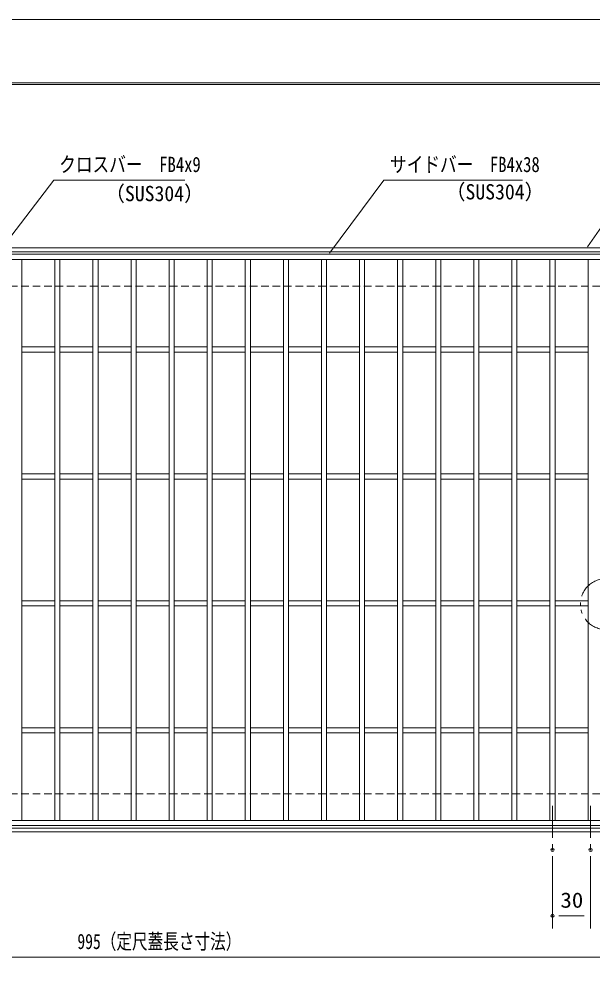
# Model space of a CAD drawing. Units: millimetres, scale not verified. Extents: x -1050 to 1050, y -742 to 742.
# Drawn here: x -398 to 54, y -21 to 742 of the extents above; entities that cross this region are included whole.
import ezdxf
from ezdxf.enums import TextEntityAlignment as Align

# ---------------------------------------------------------------- set-up
doc = ezdxf.new("R2010")
doc.units = ezdxf.units.MM
doc.header["$LTSCALE"] = 5
doc.header["$PDMODE"] = 32
doc.header["$PDSIZE"] = 2.5
for name, pattern in [('CHAIN1', [8, 5, -1, 1, -1]), ('DASHED1', [1.8, 1.2, -0.6]), ('DOUBLE_CHAIN1', [8.8, 5, -1, 0.6, -0.6, 0.6, -1])]:
    doc.linetypes.add(name, pattern=pattern)
for name, color, linetype, lineweight in [('0-0_7-図\u3000枠', 4, 'Continuous', 9), ('0-1_寸法注釈', 2, 'Continuous', 9), ('0-2_蓋', 5, 'Continuous', 9), ('0-4_DEFPOINTS', 134, 'Continuous', 9), ('0-6_想像線', 134, 'DOUBLE_CHAIN1', 9), ('0-7_中心線', 6, 'CHAIN1', 9), ('0-9_枠', 7, 'Continuous', 9), ('0-A_溝開口', 4, 'DASHED1', 9)]:
    doc.layers.add(name, color=color, linetype=linetype, lineweight=lineweight)
doc.styles.add('ＭＳ ゴシック', font='')
doc.styles.get('ＭＳ ゴシック').set_extended_font_data('MS Gothic')

msp = doc.modelspace()

# ---------------------------------------------------------------- linework, layer by layer
at = {"layer": '0-0_7-図\u3000枠'}
msp.add_line((-973.75, 691.25), (998.75, 691.25), dxfattribs=at)
msp.add_lwpolyline([(-975, 692.5), (1000, 692.5), (1000, -692.5)], dxfattribs=at)
at = {"layer": '0-1_寸法注釈'}
for p, q in [((22.05, 83.328), (22.05, 26.522)), ((52.05, 83.328), (52.05, 26.522)), ((52.05, 83.328), (52.05, 26.522)), ((47.05, 36.522), (27.05, 36.522)), ((-785.45, 3.953), (199.55, 3.953))]:
    msp.add_line(p, q, dxfattribs=at)
for points in [[(-267.513, 615.949), (-370.72, 615.949), (-471.068, 484.766)], [(-1.475, 615.949), (-110.699, 615.949), (-153.712, 558.27)], [(175.814, 615.968), (86.447, 615.968), (49.664, 563.288)]]:
    msp.add_lwpolyline(points, dxfattribs=at)
at = {"layer": '0-2_蓋'}
for p, q in [((204.55, 557.475), (-790.45, 557.475)), ((204.55, 553.475), (-790.45, 553.475)), ((-395.95, 553.475), (-395.95, 111.475)), ((-369.95, 553.475), (-369.95, 111.475)), ((-365.95, 553.475), (-365.95, 111.475)), ((-339.95, 553.475), (-339.95, 111.475)), ((-335.95, 553.475), (-335.95, 111.475)), ((-309.95, 553.475), (-309.95, 111.475)), ((-305.95, 553.475), (-305.95, 111.475)), ((-279.95, 553.475), (-279.95, 111.475)), ((-275.95, 553.475), (-275.95, 111.475)), ((-249.95, 553.475), (-249.95, 111.475)), ((-245.95, 553.475), (-245.95, 111.475)), ((-219.95, 553.475), (-219.95, 111.475)), ((-215.95, 553.475), (-215.95, 111.475)), ((-189.95, 553.475), (-189.95, 111.475)), ((-185.95, 553.475), (-185.95, 111.475)), ((-159.95, 553.475), (-159.95, 111.475)), ((-155.95, 553.475), (-155.95, 111.475)), ((-129.95, 553.475), (-129.95, 111.475)), ((-125.95, 553.475), (-125.95, 111.475)), ((-99.95, 553.475), (-99.95, 111.475)), ((-95.95, 553.475), (-95.95, 111.475)), ((-69.95, 553.475), (-69.95, 111.475)), ((-65.95, 553.475), (-65.95, 111.475)), ((-39.95, 553.475), (-39.95, 111.475)), ((-35.95, 553.475), (-35.95, 111.475)), ((-9.95, 553.475), (-9.95, 111.475)), ((-5.95, 553.475), (-5.95, 111.475)), ((20.05, 553.475), (20.05, 111.475)), ((24.05, 553.475), (24.05, 111.475)), ((50.05, 553.475), (50.05, 111.475)), ((-369.95, 484.475), (-395.95, 484.475)), ((-339.95, 484.475), (-365.95, 484.475)), ((-309.95, 484.475), (-335.95, 484.475)), ((-279.95, 484.475), (-305.95, 484.475)), ((-249.95, 484.475), (-275.95, 484.475)), ((-219.95, 484.475), (-245.95, 484.475)), ((-189.95, 484.475), (-215.95, 484.475)), ((-159.95, 484.475), (-185.95, 484.475)), ((-129.95, 484.475), (-155.95, 484.475)), ((-99.95, 484.475), (-125.95, 484.475)), ((-69.95, 484.475), (-95.95, 484.475)), ((-39.95, 484.475), (-65.95, 484.475)), ((-9.95, 484.475), (-35.95, 484.475)), ((20.05, 484.475), (-5.95, 484.475)), ((50.05, 484.475), (24.05, 484.475)), ((-369.95, 480.475), (-395.95, 480.475)), ((-339.95, 480.475), (-365.95, 480.475)), ((-309.95, 480.475), (-335.95, 480.475)), ((-279.95, 480.475), (-305.95, 480.475)), ((-249.95, 480.475), (-275.95, 480.475)), ((-219.95, 480.475), (-245.95, 480.475)), ((-189.95, 480.475), (-215.95, 480.475)), ((-159.95, 480.475), (-185.95, 480.475)), ((-129.95, 480.475), (-155.95, 480.475)), ((-99.95, 480.475), (-125.95, 480.475)), ((-69.95, 480.475), (-95.95, 480.475)), ((-39.95, 480.475), (-65.95, 480.475)), ((-9.95, 480.475), (-35.95, 480.475)), ((20.05, 480.475), (-5.95, 480.475)), ((50.05, 480.475), (24.05, 480.475)), ((-369.95, 384.475), (-395.95, 384.475)), ((-339.95, 384.475), (-365.95, 384.475)), ((-309.95, 384.475), (-335.95, 384.475)), ((-279.95, 384.475), (-305.95, 384.475)), ((-249.95, 384.475), (-275.95, 384.475)), ((-219.95, 384.475), (-245.95, 384.475)), ((-189.95, 384.475), (-215.95, 384.475)), ((-159.95, 384.475), (-185.95, 384.475)), ((-129.95, 384.475), (-155.95, 384.475)), ((-99.95, 384.475), (-125.95, 384.475)), ((-69.95, 384.475), (-95.95, 384.475)), ((-39.95, 384.475), (-65.95, 384.475)), ((-9.95, 384.475), (-35.95, 384.475)), ((20.05, 384.475), (-5.95, 384.475)), ((50.05, 384.475), (24.05, 384.475)), ((-369.95, 380.475), (-395.95, 380.475)), ((-339.95, 380.475), (-365.95, 380.475)), ((-309.95, 380.475), (-335.95, 380.475)), ((-279.95, 380.475), (-305.95, 380.475)), ((-249.95, 380.475), (-275.95, 380.475)), ((-219.95, 380.475), (-245.95, 380.475)), ((-189.95, 380.475), (-215.95, 380.475)), ((-159.95, 380.475), (-185.95, 380.475)), ((-129.95, 380.475), (-155.95, 380.475)), ((-99.95, 380.475), (-125.95, 380.475)), ((-69.95, 380.475), (-95.95, 380.475)), ((-39.95, 380.475), (-65.95, 380.475)), ((-9.95, 380.475), (-35.95, 380.475)), ((20.05, 380.475), (-5.95, 380.475)), ((50.05, 380.475), (24.05, 380.475)), ((-369.95, 284.475), (-395.95, 284.475)), ((-339.95, 284.475), (-365.95, 284.475)), ((-309.95, 284.475), (-335.95, 284.475)), ((-279.95, 284.475), (-305.95, 284.475)), ((-249.95, 284.475), (-275.95, 284.475)), ((-219.95, 284.475), (-245.95, 284.475)), ((-189.95, 284.475), (-215.95, 284.475)), ((-159.95, 284.475), (-185.95, 284.475)), ((-129.95, 284.475), (-155.95, 284.475)), ((-99.95, 284.475), (-125.95, 284.475)), ((-69.95, 284.475), (-95.95, 284.475)), ((-39.95, 284.475), (-65.95, 284.475)), ((-9.95, 284.475), (-35.95, 284.475)), ((20.05, 284.475), (-5.95, 284.475)), ((50.05, 284.475), (24.05, 284.475)), ((-369.95, 280.475), (-395.95, 280.475)), ((-339.95, 280.475), (-365.95, 280.475)), ((-309.95, 280.475), (-335.95, 280.475)), ((-279.95, 280.475), (-305.95, 280.475)), ((-249.95, 280.475), (-275.95, 280.475)), ((-219.95, 280.475), (-245.95, 280.475)), ((-189.95, 280.475), (-215.95, 280.475)), ((-159.95, 280.475), (-185.95, 280.475)), ((-129.95, 280.475), (-155.95, 280.475)), ((-99.95, 280.475), (-125.95, 280.475)), ((-69.95, 280.475), (-95.95, 280.475)), ((-39.95, 280.475), (-65.95, 280.475)), ((-9.95, 280.475), (-35.95, 280.475)), ((20.05, 280.475), (-5.95, 280.475)), ((50.05, 280.475), (24.05, 280.475)), ((-369.95, 184.475), (-395.95, 184.475)), ((-339.95, 184.475), (-365.95, 184.475)), ((-309.95, 184.475), (-335.95, 184.475)), ((-279.95, 184.475), (-305.95, 184.475)), ((-249.95, 184.475), (-275.95, 184.475)), ((-219.95, 184.475), (-245.95, 184.475)), ((-189.95, 184.475), (-215.95, 184.475)), ((-159.95, 184.475), (-185.95, 184.475)), ((-129.95, 184.475), (-155.95, 184.475)), ((-99.95, 184.475), (-125.95, 184.475)), ((-69.95, 184.475), (-95.95, 184.475)), ((-39.95, 184.475), (-65.95, 184.475)), ((-9.95, 184.475), (-35.95, 184.475)), ((20.05, 184.475), (-5.95, 184.475)), ((50.05, 184.475), (24.05, 184.475)), ((-369.95, 180.475), (-395.95, 180.475)), ((-339.95, 180.475), (-365.95, 180.475)), ((-309.95, 180.475), (-335.95, 180.475)), ((-279.95, 180.475), (-305.95, 180.475)), ((-249.95, 180.475), (-275.95, 180.475)), ((-219.95, 180.475), (-245.95, 180.475)), ((-189.95, 180.475), (-215.95, 180.475)), ((-159.95, 180.475), (-185.95, 180.475)), ((-129.95, 180.475), (-155.95, 180.475)), ((-99.95, 180.475), (-125.95, 180.475)), ((-69.95, 180.475), (-95.95, 180.475)), ((-39.95, 180.475), (-65.95, 180.475)), ((-9.95, 180.475), (-35.95, 180.475)), ((20.05, 180.475), (-5.95, 180.475)), ((50.05, 180.475), (24.05, 180.475)), ((-790.45, 111.475), (204.55, 111.475)), ((-790.45, 107.475), (204.55, 107.475))]:
    msp.add_line(p, q, dxfattribs=at)
at = {"layer": '0-4_DEFPOINTS'}
msp.add_lwpolyline([(-1050, -742.5), (-1050, 742.5), (1050, 742.5), (1050, -742.5)], close=True, dxfattribs=at)
for p in [(22.05, 88.328), (52.05, 88.328), (22.05, 36.522)]:
    msp.add_point(p, dxfattribs=at)
at = {"layer": '0-6_想像線'}
msp.add_arc((64.038, 281.93), 20, 90, 270, dxfattribs=at)
at = {"layer": '0-7_中心線'}
for p, q in [((22.05, 122.969), (22.05, 88.328)), ((52.05, 122.969), (52.05, 88.328))]:
    msp.add_line(p, q, dxfattribs=at)
at = {"layer": '0-9_枠'}
for p, q in [((-795.45, 562.475), (409.55, 562.475)), ((-792.45, 559.475), (407.714, 559.475)), ((-795.45, 102.475), (409.55, 102.475)), ((-792.45, 105.475), (411.386, 105.475))]:
    msp.add_line(p, q, dxfattribs=at)
at = {"layer": '0-A_溝開口'}
for p, q in [((-765.45, 532.475), (204.55, 532.475)), ((-765.45, 132.475), (204.55, 132.475))]:
    msp.add_line(p, q, dxfattribs=at)

# ---------------------------------------------------------------- texts
at = {"layer": '0-1_寸法注釈', "color": 7, "style": 'ＭＳ ゴシック'}
for s, height, width, p in [('クロスバー\u3000FB4x9', 12.03, 0.8, (-366.554, 618.636)), ('サイドバー\u3000FB4x38', 12.02, 0.8, (-105.921, 618.636)), ('（SUS304）', 12.02, 0.95, (-330.374, 595.704)), ('（SUS304）', 12.02, 0.95, (-62.079, 597.081)), ('30', 12.02, 1.1, (28.317, 39.209)), ('995（定尺蓋長さ寸法）', 12.03, 0.75, (-352.249, 6.64))]:
    msp.add_text(s, height=height, dxfattribs=dict(at, width=width)).set_placement(p, align=Align.BOTTOM_LEFT)

doc.saveas('drawing.dxf')
